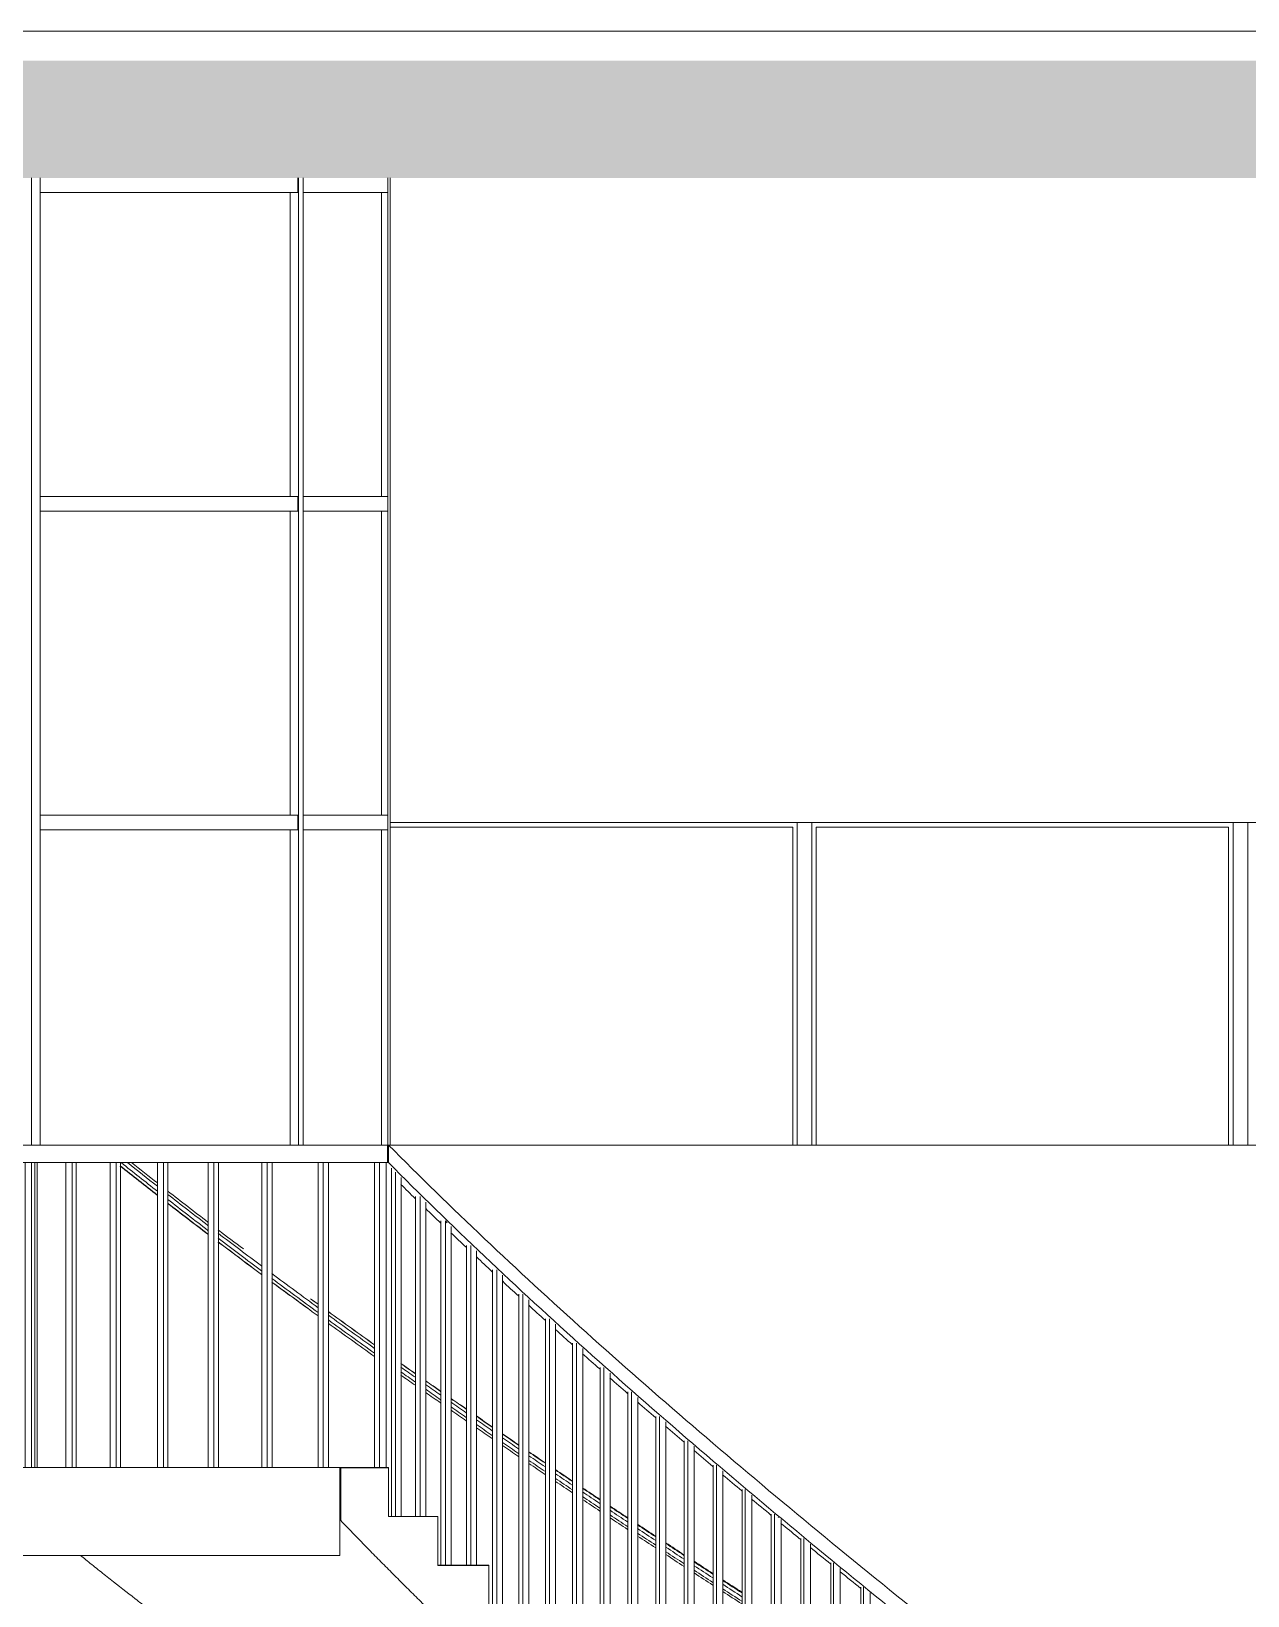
# Model space of a CAD drawing. Header units: millimetres. Extents: x -8421 to 22904, y -500 to 10921.
# Drawn here: x 15003 to 19154, y 3563 to 8900 of the extents above; entities that cross this region are included whole.
import ezdxf

# ---------------------------------------------------------------- set-up
doc = ezdxf.new("R2010")
doc.units = ezdxf.units.MM
for name, color, linetype, lineweight in [('A-G22-M-FloorOutline', 6, 'Continuous', 15), ('A-G23-M-StairHandrail', 1, 'Continuous', 15), ('A-G23-M-Stairs', 5, 'Continuous', 15), ('A-G24-H-RoofPatterns', 8, 'Continuous', 15), ('A-G25-M-Walls', 250, 'Continuous', 15), ('A-G252-M-WallsInterior', 7, 'Continuous', 15), ('A-G321-M-WindowCills', 3, 'Continuous', 15), ('A-G321-M-Windows', 6, 'Continuous', 15)]:
    doc.layers.add(name, color=color, linetype=linetype, lineweight=lineweight)

# ---------------------------------------------------------------- blocks, each defined once
blk = doc.blocks.new('Curtain Wall Panel - Plain - Curtain Wall Panel - Plain-V3-Section 2')
at = {"layer": 'A-G321-M-Windows'}
for p, q in [((17616.3, 6200), (17616.3, 5100)), ((17601.3, 6185), (16227.9, 6185)), ((17601.3, 5100), (17601.3, 6185))]:
    blk.add_line(p, q, dxfattribs=at)
blk = doc.blocks.new('Curtain Wall Panel - Plain - Curtain Wall Panel - Plain-V4-Section 2')
at = {"layer": 'A-G321-M-Windows'}
for p, q in [((17666.3, 5100), (17666.3, 6200)), ((19103.8, 6200), (19103.8, 5100)), ((17681.3, 6185), (17681.3, 5100)), ((19088.8, 6185), (17681.3, 6185)), ((19088.8, 5100), (19088.8, 6185))]:
    blk.add_line(p, q, dxfattribs=at)
blk = doc.blocks.new('Rectangular Mullion - 50 x 100mm-V6-Section 2')
at = {"layer": 'A-G321-M-WindowCills'}
for p, q in [((17616.3, 6200), (17616.3, 5100)), ((17666.3, 5100), (17666.3, 6200))]:
    blk.add_line(p, q, dxfattribs=at)
blk = doc.blocks.new('System Panel - Concept Glazed-259675-Section 2')
at = {"layer": 'A-G321-M-Windows'}
blk.add_line((16197.9, 5100), (16197.9, 6175), dxfattribs=at)
blk = doc.blocks.new('System Panel - Concept Glazed-259676-Section 2')
at = {"layer": 'A-G321-M-Windows'}
blk.add_line((15886.9, 5100), (15886.9, 6175), dxfattribs=at)
blk = doc.blocks.new('System Panel - Concept Glazed-248197-Section 2')
at = {"layer": 'A-G321-M-Windows'}
blk.add_line((16197.9, 6225), (16197.9, 7262.5), dxfattribs=at)
blk = doc.blocks.new('System Panel - Concept Glazed-248198-Section 2')
at = {"layer": 'A-G321-M-Windows'}
blk.add_line((15886.9, 6225), (15886.9, 7262.5), dxfattribs=at)
blk = doc.blocks.new('Rectangular Mullion - Concept 50x150mm-259632-Section 2')
at = {"layer": 'A-G321-M-WindowCills'}
for p, q in [((16220.1, 8400), (16220.1, 8350)), ((16220.1, 8350), (15930.4, 8350))]:
    blk.add_line(p, q, dxfattribs=at)
blk = doc.blocks.new('Rectangular Mullion - Concept 50x150mm-259633-Section 2')
at = {"layer": 'A-G321-M-WindowCills'}
for q in [(15912.2, 8400), (15033.7, 8350)]:
    blk.add_line((15912.2, 8350), q, dxfattribs=at)
blk = doc.blocks.new('Rectangular Mullion - Concept 50x150mm-259647-Section 2')
at = {"layer": 'A-G321-M-WindowCills'}
for p, q in [((16220.1, 7287.5), (16220.1, 8400)), ((16227.9, 7287.5), (16227.9, 8400))]:
    blk.add_line(p, q, dxfattribs=at)
blk = doc.blocks.new('Rectangular Mullion - Concept 50x150mm-259680-Section 2')
at = {"layer": 'A-G321-M-WindowCills'}
for p, q in [((16220.1, 5100), (16220.1, 6200)), ((16227.9, 5100), (16227.9, 6200))]:
    blk.add_line(p, q, dxfattribs=at)
blk = doc.blocks.new('Rectangular Mullion - Concept 50x150mm-248205-Section 2')
at = {"layer": 'A-G321-M-WindowCills'}
for p, q in [((16220.1, 6200), (16220.1, 7287.5)), ((16227.9, 6200), (16227.9, 7287.5))]:
    blk.add_line(p, q, dxfattribs=at)
blk = doc.blocks.new('Rectangular Mullion - Concept 50x150mm-248188-Section 2')
at = {"layer": 'A-G321-M-WindowCills'}
for p, q in [((16220.1, 6225), (15930.4, 6225)), ((16220.1, 6225), (16220.1, 6175)), ((16220.1, 6175), (15930.4, 6175))]:
    blk.add_line(p, q, dxfattribs=at)
blk = doc.blocks.new('Rectangular Mullion - Concept 50x150mm-248189-Section 2')
at = {"layer": 'A-G321-M-WindowCills'}
for p, q in [((15912.2, 6225), (15033.7, 6225)), ((15912.2, 6200), (15912.2, 6225)), ((15912.2, 6175), (15912.2, 6200)), ((15912.2, 6175), (15033.7, 6175))]:
    blk.add_line(p, q, dxfattribs=at)
blk = doc.blocks.new('Rectangular Mullion - Concept 50x150mm-259640-Section 2')
at = {"layer": 'A-G321-M-WindowCills'}
for p, q in [((16220.1, 7312.5), (15930.4, 7312.5)), ((16220.1, 7312.5), (16220.1, 7262.5)), ((16220.1, 7262.5), (15930.4, 7262.5))]:
    blk.add_line(p, q, dxfattribs=at)
blk = doc.blocks.new('Rectangular Mullion - Concept 50x150mm-259641-Section 2')
at = {"layer": 'A-G321-M-WindowCills'}
for p, q in [((15912.2, 7312.5), (15033.7, 7312.5)), ((15912.2, 7287.5), (15912.2, 7312.5)), ((15912.2, 7262.5), (15033.7, 7262.5)), ((15912.2, 7262.5), (15912.2, 7287.5))]:
    blk.add_line(p, q, dxfattribs=at)
blk = doc.blocks.new('Rectangular Mullion - Concept 50x150mm-259672-Section 2')
at = {"layer": 'A-G321-M-WindowCills'}
for p, q in [((15915.1, 6200), (15915.1, 5100)), ((15930.4, 6200), (15930.4, 5100))]:
    blk.add_line(p, q, dxfattribs=at)
blk = doc.blocks.new('Rectangular Mullion - Concept 50x150mm-V26-Section 2')
at = {"layer": 'A-G321-M-WindowCills'}
for p, q in [((15004.4, 6200), (15004.4, 5100)), ((15033.7, 6200), (15033.7, 5100))]:
    blk.add_line(p, q, dxfattribs=at)
blk = doc.blocks.new('Rectangular Mullion - Concept 50x150mm-248195-Section 2')
at = {"layer": 'A-G321-M-WindowCills'}
for p, q in [((15915.1, 7287.5), (15915.1, 6200)), ((15930.4, 7287.5), (15930.4, 6200))]:
    blk.add_line(p, q, dxfattribs=at)
blk = doc.blocks.new('Rectangular Mullion - Concept 50x150mm-V29-Section 2')
at = {"layer": 'A-G321-M-WindowCills'}
for p, q in [((15004.4, 7287.5), (15004.4, 6200)), ((15033.7, 7287.5), (15033.7, 6200))]:
    blk.add_line(p, q, dxfattribs=at)
blk = doc.blocks.new('Rectangular Mullion - Concept 50x150mm-259644-Section 2')
at = {"layer": 'A-G321-M-WindowCills'}
for p, q in [((15915.1, 8400), (15915.1, 7287.5)), ((15930.4, 8400), (15930.4, 7287.5))]:
    blk.add_line(p, q, dxfattribs=at)
blk = doc.blocks.new('Rectangular Mullion - Concept 50x150mm-V32-Section 2')
at = {"layer": 'A-G321-M-WindowCills'}
for p, q in [((15004.4, 8400), (15004.4, 7287.5)), ((15033.7, 8400), (15033.7, 7287.5))]:
    blk.add_line(p, q, dxfattribs=at)
blk = doc.blocks.new('Railing - Concept 25mm-258229-Section 2')
at = {"layer": 'A-G23-M-StairHandrail'}
for p, q in [((16174.7, 4000), (16174.7, 5040)), ((16191.3, 4000), (16191.3, 5040))]:
    blk.add_line(p, q, dxfattribs=at)
blk = doc.blocks.new('Railing - Concept 25mm-V36-Section 2')
at = {"layer": 'A-G23-M-StairHandrail'}
for p, q in [((15982.2, 4000), (15982.2, 5040)), ((15999.6, 4000), (15999.6, 5040)), ((16017.5, 5040), (16017.5, 4000))]:
    blk.add_line(p, q, dxfattribs=at)
blk = doc.blocks.new('Railing - Concept 25mm-V37-Section 2')
at = {"layer": 'A-G23-M-StairHandrail'}
for p, q in [((15789.6, 4000), (15789.6, 5040)), ((15807.9, 4000), (15807.9, 5040)), ((15825, 5040), (15825, 4000))]:
    blk.add_line(p, q, dxfattribs=at)
blk = doc.blocks.new('Railing - Concept 25mm-V38-Section 2')
at = {"layer": 'A-G23-M-StairHandrail'}
for p, q in [((15606.8, 4000), (15606.8, 5040)), ((15625.9, 4000), (15625.9, 5040)), ((15642.1, 5040), (15642.1, 4000))]:
    blk.add_line(p, q, dxfattribs=at)
blk = doc.blocks.new('Railing - Concept 25mm-V39-Section 2')
at = {"layer": 'A-G23-M-StairHandrail'}
for p, q in [((15434.3, 4000), (15434.3, 5040)), ((15454.1, 4000), (15454.1, 5040)), ((15469.3, 5040), (15469.3, 4000))]:
    blk.add_line(p, q, dxfattribs=at)
blk = doc.blocks.new('Railing - Concept 25mm-V40-Section 2')
at = {"layer": 'A-G23-M-StairHandrail'}
for p, q in [((15272.3, 4000), (15272.3, 5040)), ((15292.9, 4000), (15292.9, 5040)), ((15307.1, 5040), (15307.1, 4000))]:
    blk.add_line(p, q, dxfattribs=at)
blk = doc.blocks.new('Railing - Concept 25mm-V41-Section 2')
at = {"layer": 'A-G23-M-StairHandrail'}
for p, q in [((15121.4, 4000), (15121.4, 5040)), ((15142.6, 4000), (15142.6, 5040)), ((15155.8, 5040), (15155.8, 4000))]:
    blk.add_line(p, q, dxfattribs=at)
blk = doc.blocks.new('Railing - Concept 25mm-V42-Section 2')
at = {"layer": 'A-G23-M-StairHandrail'}
for p, q in [((14981.8, 4000), (14981.8, 5040)), ((15003.6, 4000), (15003.6, 5040)), ((15015.8, 5040), (15015.8, 4000))]:
    blk.add_line(p, q, dxfattribs=at)
blk = doc.blocks.new('Railing - Concept 25mm-V43-Section 2')
at = {"layer": 'A-G23-M-StairHandrail'}
for p, q in [((14853.8, 4000), (14853.8, 5040)), ((14876.2, 4000), (14876.2, 5040)), ((14887.4, 5040), (14887.4, 4000))]:
    blk.add_line(p, q, dxfattribs=at)
blk = doc.blocks.new('Railing - Concept 25mm-V44-Section 2')
at = {"layer": 'A-G23-M-StairHandrail'}
for p, q in [((14737.9, 4000), (14737.9, 5040)), ((14760.8, 4000), (14760.8, 5040)), ((14770.8, 5040), (14770.8, 4000))]:
    blk.add_line(p, q, dxfattribs=at)
blk = doc.blocks.new('Railing - Concept 25mm-V45-Section 2')
at = {"layer": 'A-G23-M-StairHandrail'}
for p, q in [((14634.2, 4000), (14634.2, 5040)), ((14657.6, 4000), (14657.6, 5040)), ((14666.5, 5040), (14666.5, 4000))]:
    blk.add_line(p, q, dxfattribs=at)
blk = doc.blocks.new('Railing - Concept 25mm-V46-Section 2')
at = {"layer": 'A-G23-M-StairHandrail'}
for p, q in [((14543, 4000), (14543, 5040)), ((14566.8, 4000), (14566.8, 5040)), ((14574.5, 5040), (14574.5, 4000))]:
    blk.add_line(p, q, dxfattribs=at)
blk = doc.blocks.new('Railing - Concept 25mm-V47-Section 2')
at = {"layer": 'A-G23-M-StairHandrail'}
for p, q in [((14464.5, 4000), (14464.5, 5040)), ((14488.6, 4000), (14488.6, 5040)), ((14495.2, 5040), (14495.2, 4000))]:
    blk.add_line(p, q, dxfattribs=at)
blk = doc.blocks.new('Railing - Concept 25mm-V48-Section 2')
at = {"layer": 'A-G23-M-StairHandrail'}
for p, q in [((14398.9, 4000), (14398.9, 5040)), ((14423.3, 4000), (14423.3, 5040)), ((14428.7, 5040), (14428.7, 4000))]:
    blk.add_line(p, q, dxfattribs=at)
blk = doc.blocks.new('Railing - Concept 25mm-V49-Section 2')
at = {"layer": 'A-G23-M-StairHandrail'}
for p, q in [((14346.4, 4000), (14346.4, 5040)), ((14371, 4000), (14371, 5040)), ((14375.2, 5040), (14375.2, 4000))]:
    blk.add_line(p, q, dxfattribs=at)
blk = doc.blocks.new('Railing - Concept 25mm-V50-Section 2')
at = {"layer": 'A-G23-M-StairHandrail'}
for p, q in [((14307, 4000), (14307, 5040)), ((14331.8, 4000), (14331.8, 5040)), ((14334.8, 5040), (14334.8, 4000))]:
    blk.add_line(p, q, dxfattribs=at)
blk = doc.blocks.new('Railing - Railing-256328-Section 2')
at = {"layer": 'A-G23-M-StairHandrail', "lineweight": 20}
for p, q in [((14338.3, 5100), (14288, 5100)), ((14288, 5100), (14288, 5040)), ((14338.3, 5040), (14338.3, 5100)), ((14288, 5040), (14338.3, 5040))]:
    blk.add_line(p, q, dxfattribs=at)
at = {"layer": 'A-G23-M-StairHandrail'}
for p, q in [((16218.2, 5100), (14338.3, 5100)), ((16218.2, 5040), (16218.2, 5100)), ((14338.3, 5040), (16218.2, 5040))]:
    blk.add_line(p, q, dxfattribs=at)
for name in ['Railing - Concept 25mm-V50-Section 2', 'Railing - Concept 25mm-V49-Section 2', 'Railing - Concept 25mm-V48-Section 2', 'Railing - Concept 25mm-V47-Section 2', 'Railing - Concept 25mm-V46-Section 2', 'Railing - Concept 25mm-V45-Section 2', 'Railing - Concept 25mm-V44-Section 2', 'Railing - Concept 25mm-V43-Section 2', 'Railing - Concept 25mm-V42-Section 2', 'Railing - Concept 25mm-V41-Section 2', 'Railing - Concept 25mm-V40-Section 2', 'Railing - Concept 25mm-V39-Section 2', 'Railing - Concept 25mm-V38-Section 2', 'Railing - Concept 25mm-V37-Section 2', 'Railing - Concept 25mm-V36-Section 2', 'Railing - Concept 25mm-258229-Section 2']:
    blk.add_blockref(name, (0, 0))
blk = doc.blocks.new('Stair - Stairs-257028-Section 2')
at = {"layer": 'A-G23-M-Stairs'}
for p, q in [((16055.4, 4000), (16059.5, 4000)), ((16059.5, 3999), (16055.4, 3999)), ((16055.4, 3999), (16059.5, 3999)), ((16059.5, 4000), (16222.2, 4000)), ((16059.5, 4000), (16059.5, 3999)), ((16222.2, 3999), (16059.5, 3999)), ((16059.5, 3999), (16222.2, 3999)), ((16059.5, 3999), (16059.5, 3818.7)), ((16222.2, 3999), (16222.2, 4000)), ((16222.2, 3832.3), (16222.2, 3999)), ((16059.5, 3818.7), (16055.4, 3818.7)), ((16222.2, 3833.3), (16390.6, 3833.3)), ((16222.2, 3833.3), (16222.2, 3832.3)), ((16390.6, 3832.3), (16222.2, 3832.3)), ((16222.2, 3832.3), (16390.6, 3832.3)), ((16390.6, 3832.3), (16390.6, 3833.3)), ((16390.6, 3665.7), (16390.6, 3832.3)), ((16390.6, 3666.7), (16564.4, 3666.7)), ((16390.6, 3666.7), (16390.6, 3665.7)), ((16564.4, 3665.7), (16390.6, 3665.7)), ((16390.6, 3665.7), (16564.4, 3665.7)), ((16564.4, 3665.7), (16564.4, 3666.7)), ((16564.4, 3499), (16564.4, 3665.7))]:
    blk.add_line(p, q, dxfattribs=at)
for points in [[(16222.2, 3652.1), (16208.4, 3665.9), (16180.9, 3693.7), (16140, 3735.4), (16099.6, 3777.1), (16072.8, 3804.8), (16059.5, 3818.7)], [(16390.6, 3485.4), (16376.3, 3499.3), (16347.9, 3527.1), (16305.6, 3568.7), (16263.7, 3610.4), (16236, 3638.2), (16222.2, 3652.1)]]:
    blk.add_open_spline(points, degree=3, dxfattribs=at)
for points, knots in [([(15170.6, 3700), (15176.7, 3695.1), (15196.6, 3679.1), (15216.7, 3663.2), (15230.6, 3652.1)], [-0.287666, -0.287666, -0.287666, -0.287666, -0.2, 0, 0, 0, 0]), ([(15230.6, 3652.1), (15244.6, 3640.9), (15286.7, 3607.6), (15343.3, 3563.2), (15400.5, 3518.7), (15429.3, 3496.5), (15443.8, 3485.4)], [-1, -1, -1, -1, -0.8, -0.4, -0.2, 0, 0, 0, 0])]:
    blk.add_open_spline(points, degree=3, knots=knots, dxfattribs=at)
blk = doc.blocks.new('Railing - Railing-257075-Section 2')
at = {"layer": 'A-G23-M-StairHandrail'}
blk.add_line((15933.5, 4552.3), (15920, 4562.1), dxfattribs=at)
for points in [[(15306.5, 5028.1), (15348.4, 4994.8), (15390.8, 4961.5), (15433.6, 4928.2)], [(15306.6, 5029.5), (15348.5, 4996.2), (15390.8, 4962.8), (15433.6, 4929.4)], [(15310.1, 5040), (15350.8, 5007.5), (15391.9, 4974.9), (15433.5, 4942.4)], [(15331.6, 5040), (15365.3, 5013.2), (15399.2, 4986.3), (15433.5, 4959.5)], [(15345.6, 5040), (15374.7, 5016.9), (15404, 4993.8), (15433.5, 4970.6)], [(15468.9, 4943), (15514.1, 4907.7), (15559.8, 4872.5), (15605.9, 4837.2)], [(15468.9, 4931.8), (15514.1, 4896.5), (15559.8, 4861.2), (15605.9, 4825.8)], [(15468.9, 4914.7), (15514.1, 4879.4), (15559.8, 4844.2), (15605.9, 4809)], [(15469, 4901.8), (15514.2, 4866.7), (15559.8, 4831.6), (15605.9, 4796.5)], [(15469.2, 4900.6), (15514.3, 4865.6), (15559.9, 4830.7), (15605.9, 4795.7)], [(15641.2, 4810.3), (15669.6, 4788.8), (15698.1, 4767.2), (15726.8, 4745.7)], [(15641.2, 4798.9), (15690, 4761.8), (15739.2, 4724.7), (15789, 4687.5)], [(15641.2, 4782.1), (15690, 4745), (15739.2, 4707.9), (15788.9, 4670.8)], [(15641.3, 4769.6), (15678.8, 4741.2), (15716.7, 4712.7), (15754.8, 4684.2)], [(15641.3, 4768.9), (15690.1, 4732.1), (15739.3, 4695.3), (15789, 4658.5)], [(15776.7, 4667.9), (15780.8, 4664.9), (15784.9, 4661.8), (15789, 4658.8)], [(15824.1, 4661.4), (15876.2, 4622.6), (15928.9, 4583.9), (15982, 4545.2)], [(15824.1, 4644.7), (15876.2, 4606), (15928.8, 4567.3), (15981.9, 4528.7)], [(15824.2, 4632.6), (15876.3, 4594.1), (15928.8, 4555.6), (15981.8, 4517.1)], [(15824.3, 4632.4), (15865, 4602.3), (15906, 4572.3), (15947.4, 4542.2)], [(15956.4, 4575.6), (15964.9, 4569.4), (15973.4, 4563.3), (15981.8, 4557.1)], [(15962.1, 4571.4), (15968.7, 4566.6), (15975.3, 4561.8), (15981.9, 4556.9)], [(16016.9, 4531.7), (16069, 4494), (16121.5, 4456.4), (16174.4, 4418.7)], [(16016.9, 4491.7), (16069, 4454), (16121.5, 4416.4), (16174.4, 4378.7)], [(16017, 4531.5), (16069, 4493.8), (16121.4, 4456), (16174.3, 4418.3)], [(16017, 4519.7), (16069, 4481.9), (16121.4, 4444.2), (16174.3, 4406.4)], [(16017, 4503.2), (16069, 4465.5), (16121.4, 4427.8), (16174.3, 4390)], [(16264.4, 4355), (16280.8, 4343.5), (16297.2, 4332), (16313.6, 4320.5)], [(16264.5, 4354.4), (16280.8, 4342.8), (16297.2, 4331.3), (16313.6, 4319.7)], [(16264.5, 4342.4), (16280.8, 4330.8), (16297.2, 4319.2), (16313.6, 4307.7)], [(16264.5, 4326.1), (16280.8, 4314.5), (16297.2, 4303), (16313.6, 4291.4)], [(16264.4, 4315), (16280.8, 4303.5), (16297.2, 4292), (16313.6, 4280.5)], [(16348.8, 4283), (16365.8, 4271.1), (16382.8, 4259.2), (16399.9, 4247.3)], [(16348.9, 4295.8), (16365.8, 4284), (16382.9, 4272.1), (16399.9, 4260.2)], [(16348.9, 4295), (16365.8, 4283.1), (16382.8, 4271.2), (16399.9, 4259.4)], [(16348.9, 4266.7), (16365.8, 4254.8), (16382.8, 4243), (16399.9, 4231.1)], [(16348.9, 4255.8), (16365.8, 4244), (16382.9, 4232.1), (16399.9, 4220.2)], [(16435.3, 4234.7), (16452.6, 4222.7), (16470, 4210.6), (16487.4, 4198.6)], [(16435.3, 4222.6), (16452.6, 4210.5), (16470, 4198.5), (16487.4, 4186.4)], [(16435.4, 4235.6), (16452.7, 4223.7), (16470, 4211.7), (16487.3, 4199.7)], [(16435.3, 4206.4), (16452.6, 4194.4), (16470, 4182.4), (16487.4, 4170.3)], [(16435.4, 4195.6), (16452.7, 4183.7), (16470, 4171.7), (16487.3, 4159.7)], [(16522.2, 4175.7), (16540, 4163.5), (16557.8, 4151.3), (16575.7, 4139)], [(16522.2, 4174.6), (16540, 4162.3), (16557.8, 4150.1), (16575.7, 4137.8)], [(16522.2, 4162.4), (16540, 4150.1), (16557.8, 4137.8), (16575.7, 4125.6)], [(16522.2, 4146.3), (16540, 4134), (16557.8, 4121.8), (16575.7, 4109.5)], [(16522.2, 4135.7), (16540, 4123.5), (16557.8, 4111.3), (16575.7, 4099)], [(16610.7, 4115.1), (16629.1, 4102.6), (16647.6, 4090), (16666, 4077.5)], [(16610.7, 4113.8), (16629.1, 4101.3), (16647.5, 4088.7), (16666, 4076.1)], [(16610.7, 4101.6), (16629.1, 4089), (16647.5, 4076.4), (16666, 4063.8)], [(16610.7, 4085.5), (16629.1, 4073), (16647.5, 4060.4), (16666, 4047.8)], [(16610.7, 4075.1), (16629.1, 4062.6), (16647.6, 4050), (16666, 4037.5)], [(16701.1, 4052.2), (16719.8, 4039.6), (16738.4, 4026.9), (16757.2, 4014.3)], [(16701.1, 4039.9), (16719.8, 4027.2), (16738.4, 4014.6), (16757.2, 4001.9)], [(16701.1, 4023.9), (16719.8, 4011.3), (16738.4, 3998.6), (16757.2, 3986)], [(16701.2, 4053.6), (16719.8, 4041), (16738.4, 4028.4), (16757.1, 4015.9)], [(16701.2, 4013.6), (16719.8, 4001), (16738.4, 3988.4), (16757.1, 3975.9)], [(16791.7, 3992.6), (16810.9, 3979.7), (16830.1, 3966.8), (16849.4, 3953.9)], [(16791.7, 3991), (16810.9, 3978), (16830.1, 3965.1), (16849.4, 3952.2)], [(16791.7, 3978.6), (16810.9, 3965.7), (16830.1, 3952.7), (16849.4, 3939.8)], [(16791.7, 3962.7), (16810.9, 3949.8), (16830.1, 3936.8), (16849.4, 3923.9)], [(16791.7, 3952.6), (16810.9, 3939.7), (16830.1, 3926.8), (16849.4, 3913.9)], [(16884, 3929), (16903.8, 3915.8), (16923.6, 3902.6), (16943.5, 3889.3)], [(16884, 3916.6), (16903.8, 3903.3), (16923.6, 3890.1), (16943.4, 3876.9)], [(16884, 3900.7), (16903.8, 3887.5), (16923.6, 3874.3), (16943.5, 3861.1)], [(16884.1, 3930.7), (16903.8, 3917.5), (16923.6, 3904.4), (16943.5, 3891.2)], [(16884.1, 3890.7), (16903.8, 3877.5), (16923.6, 3864.4), (16943.5, 3851.2)], [(16977.9, 3868.3), (16997.9, 3855.1), (17017.9, 3841.9), (17037.9, 3828.6)], [(16978, 3866.4), (16997.9, 3853.1), (17017.9, 3839.9), (17038, 3826.6)], [(16978, 3853.9), (16997.9, 3840.6), (17017.9, 3827.3), (17038, 3814.1)], [(16977.9, 3828.3), (16997.9, 3815.1), (17017.9, 3801.9), (17037.9, 3788.6)], [(16978, 3838.1), (16997.9, 3824.8), (17017.9, 3811.6), (17038, 3798.3)], [(17072.1, 3806.1), (17092.6, 3792.6), (17113.2, 3779.1), (17133.8, 3765.6)], [(17072.1, 3804), (17092.6, 3790.5), (17113.2, 3777), (17133.8, 3763.4)], [(17072.1, 3791.5), (17092.6, 3777.9), (17113.2, 3764.4), (17133.8, 3750.8)], [(17072.1, 3775.8), (17092.6, 3762.2), (17113.2, 3748.7), (17133.8, 3735.2)], [(17072.1, 3766.1), (17092.6, 3752.6), (17113.2, 3739.1), (17133.8, 3725.6)], [(17168, 3743.2), (17189, 3729.4), (17210.1, 3715.7), (17231.2, 3701.9)], [(17168, 3741), (17188.7, 3727.4), (17209.5, 3713.8), (17230.3, 3700.2)], [(17168, 3728.4), (17189, 3714.5), (17210.1, 3700.7), (17231.3, 3686.9)], [(17168, 3712.7), (17188.7, 3699.1), (17209.5, 3685.5), (17230.3, 3671.9)], [(17168, 3703.2), (17189, 3689.4), (17210.1, 3675.7), (17231.2, 3661.9)], [(17264.9, 3680), (17286.2, 3666.2), (17307.5, 3652.4), (17328.8, 3638.6)], [(17264.9, 3677.6), (17286.2, 3663.8), (17307.5, 3649.9), (17328.8, 3636.1)], [(17264.9, 3649.3), (17286.2, 3635.5), (17307.5, 3621.7), (17328.8, 3607.8)], [(17264.9, 3640), (17286.2, 3626.2), (17307.5, 3612.4), (17328.8, 3598.6)], [(17265, 3664.9), (17286.2, 3651.1), (17307.5, 3637.2), (17328.8, 3623.4)], [(17362.5, 3616.8), (17384.2, 3602.7), (17406.1, 3588.6), (17427.9, 3574.6)], [(17362.5, 3614.3), (17384.2, 3600.2), (17406, 3586.1), (17427.9, 3572)], [(17362.5, 3601.5), (17384.2, 3587.4), (17406, 3573.3), (17427.9, 3559.2)], [(17362.5, 3586), (17384.2, 3571.9), (17406, 3557.8), (17427.9, 3543.7)], [(17362.5, 3576.8), (17384.2, 3562.7), (17406.1, 3548.6), (17427.9, 3534.6)]]:
    blk.add_open_spline(points, degree=3, dxfattribs=at)
blk = doc.blocks.new('Railing - Concept 25mm-258237-Section 2')
at = {"layer": 'A-G23-M-StairHandrail'}
for p, q in [((16246.1, 3833.3), (16246.1, 5007.7)), ((16265, 4988.9), (16265, 3833.3))]:
    blk.add_line(p, q, dxfattribs=at)
blk = doc.blocks.new('Railing - Concept 25mm-258235-Section 2')
at = {"layer": 'A-G23-M-StairHandrail'}
for p, q in [((16314.4, 3833.3), (16314.4, 4924.4)), ((16330.4, 3833.3), (16330.4, 4924.4)), ((16349.6, 4905.6), (16349.6, 3833.3))]:
    blk.add_line(p, q, dxfattribs=at)
blk = doc.blocks.new('Railing - Concept 25mm-V51-Section 2')
at = {"layer": 'A-G23-M-StairHandrail'}
for p, q in [((16400.4, 3666.7), (16400.4, 4841.1)), ((16422, 4835.2), (16416, 4841.1)), ((16416, 3666.7), (16416, 4841.1)), ((16435.5, 4822.3), (16435.5, 3666.7))]:
    blk.add_line(p, q, dxfattribs=at)
blk = doc.blocks.new('Railing - Concept 25mm-V52-Section 2')
at = {"layer": 'A-G23-M-StairHandrail'}
for p, q in [((16487.7, 3666.7), (16487.7, 4757.7)), ((16502.9, 3666.7), (16502.9, 4757.7)), ((16522.8, 4738.9), (16522.8, 3666.7))]:
    blk.add_line(p, q, dxfattribs=at)
blk = doc.blocks.new('Railing - Concept 25mm-V53-Section 2')
at = {"layer": 'A-G23-M-StairHandrail'}
for p, q in [((16576.4, 3500), (16576.4, 4674.4)), ((16591.2, 3500), (16591.2, 4674.4)), ((16611.3, 4655.6), (16611.3, 3500))]:
    blk.add_line(p, q, dxfattribs=at)
blk = doc.blocks.new('Railing - Concept 25mm-V54-Section 2')
at = {"layer": 'A-G23-M-StairHandrail'}
for p, q in [((16666.4, 3500), (16666.4, 4591.1)), ((16680.8, 3500), (16680.8, 4591.1)), ((16701.2, 4572.3), (16701.2, 3500))]:
    blk.add_line(p, q, dxfattribs=at)
blk = doc.blocks.new('Railing - Concept 25mm-V55-Section 2')
at = {"layer": 'A-G23-M-StairHandrail'}
for p, q in [((16757.6, 3333.3), (16757.6, 4507.7)), ((16771.6, 3333.3), (16771.6, 4507.7)), ((16792.3, 4488.9), (16792.3, 3333.3))]:
    blk.add_line(p, q, dxfattribs=at)
blk = doc.blocks.new('Railing - Concept 25mm-V56-Section 2')
at = {"layer": 'A-G23-M-StairHandrail'}
for p, q in [((16850, 3333.3), (16850, 4424.4)), ((16863.6, 3333.3), (16863.6, 4424.4)), ((16884.6, 4405.6), (16884.6, 3333.3))]:
    blk.add_line(p, q, dxfattribs=at)
blk = doc.blocks.new('Railing - Concept 25mm-V57-Section 2')
at = {"layer": 'A-G23-M-StairHandrail'}
for p, q in [((16943.7, 3166.7), (16943.7, 4341.1)), ((16956.8, 3166.7), (16956.8, 4341.1)), ((16978.1, 4322.3), (16978.1, 3166.7))]:
    blk.add_line(p, q, dxfattribs=at)
blk = doc.blocks.new('Railing - Concept 25mm-V58-Section 2')
at = {"layer": 'A-G23-M-StairHandrail'}
for p, q in [((17038.4, 3166.7), (17038.4, 4257.7)), ((17051.2, 3166.7), (17051.2, 4257.7)), ((17072.7, 4238.9), (17072.7, 3166.7))]:
    blk.add_line(p, q, dxfattribs=at)
blk = doc.blocks.new('Railing - Concept 25mm-V59-Section 2')
at = {"layer": 'A-G23-M-StairHandrail'}
for p, q in [((17134.3, 3000), (17134.3, 4174.4)), ((17146.7, 3000), (17146.7, 4174.4)), ((17168.4, 4155.6), (17168.4, 3000))]:
    blk.add_line(p, q, dxfattribs=at)
blk = doc.blocks.new('Railing - Concept 25mm-V60-Section 2')
at = {"layer": 'A-G23-M-StairHandrail'}
for p, q in [((17231.3, 3000), (17231.3, 4091.1)), ((17243.2, 3000), (17243.2, 4091.1)), ((17265.2, 4072.3), (17265.2, 3000))]:
    blk.add_line(p, q, dxfattribs=at)
blk = doc.blocks.new('Railing - Concept 25mm-V61-Section 2')
at = {"layer": 'A-G23-M-StairHandrail'}
for p, q in [((17329.3, 2833.3), (17329.3, 4007.7)), ((17340.8, 2833.3), (17340.8, 4007.7)), ((17363, 3988.9), (17363, 2833.3))]:
    blk.add_line(p, q, dxfattribs=at)
blk = doc.blocks.new('Railing - Concept 25mm-V62-Section 2')
at = {"layer": 'A-G23-M-StairHandrail'}
for p, q in [((17428.3, 2833.3), (17428.3, 3924.4)), ((17439.4, 2833.3), (17439.4, 3924.4)), ((17461.8, 3905.6), (17461.8, 2833.3))]:
    blk.add_line(p, q, dxfattribs=at)
blk = doc.blocks.new('Railing - Concept 25mm-V63-Section 2')
at = {"layer": 'A-G23-M-StairHandrail'}
for p, q in [((17528.3, 2666.7), (17528.3, 3841.1)), ((17538.9, 2666.7), (17538.9, 3841.1)), ((17552.9, 3829.5), (17551.7, 3830.5)), ((17561.5, 3822.3), (17561.5, 2666.7))]:
    blk.add_line(p, q, dxfattribs=at)
blk = doc.blocks.new('Railing - Concept 25mm-V64-Section 2')
at = {"layer": 'A-G23-M-StairHandrail'}
for p, q in [((17629.2, 2666.7), (17629.2, 3757.7)), ((17639.4, 2666.7), (17639.4, 3757.7)), ((17662.2, 3738.9), (17662.2, 2666.7))]:
    blk.add_line(p, q, dxfattribs=at)
blk = doc.blocks.new('Railing - Concept 25mm-V65-Section 2')
at = {"layer": 'A-G23-M-StairHandrail'}
for p, q in [((17731, 2500), (17731, 3674.4)), ((17740.7, 2500), (17740.7, 3674.4)), ((17763.7, 3655.6), (17763.7, 2500))]:
    blk.add_line(p, q, dxfattribs=at)
blk = doc.blocks.new('Railing - Concept 25mm-V66-Section 2')
at = {"layer": 'A-G23-M-StairHandrail'}
for p, q in [((17833.6, 2500), (17833.6, 3591.1)), ((17842.9, 2500), (17842.9, 3591.1)), ((17866.1, 3572.3), (17866.1, 2500))]:
    blk.add_line(p, q, dxfattribs=at)
blk = doc.blocks.new('Railing - Concept 25mm-258233-Section 2')
at = {"layer": 'A-G23-M-StairHandrail'}
for p, q in [((16213.9, 4000), (16213.9, 5040)), ((16232.7, 5021.2), (16232.7, 3833.3))]:
    blk.add_line(p, q, dxfattribs=at)
blk = doc.blocks.new('Railing - Railing-257079-Section 2')
at = {"layer": 'A-G23-M-StairHandrail'}
for p, q in [((16222.2, 5100), (16218.2, 5100)), ((16222.2, 5040), (16222.2, 5100)), ((16218.2, 5040), (16222.2, 5040))]:
    blk.add_line(p, q, dxfattribs=at)
for points, knots in [([(16222.2, 5100), (16433.6, 4887.2), (16885, 4461.1), (17630.4, 3822.2), (18428, 3183.3), (19186.9, 2600.5), (19676.2, 2230.6), (19883.9, 2073.7)], [-20.854779, -20.854779, -20.854779, -20.854779, -17.378983, -13.903186, -10.42739, -6.951593, -4.39048, -4.39048, -4.39048, -4.39048]), ([(19886.4, 2011.8), (19677.8, 2169.4), (19187.7, 2539.9), (18428, 3123.3), (17630.4, 3762.2), (16885, 4401.1), (16433.6, 4827.2), (16222.2, 5040)], [4.380387, 4.380387, 4.380387, 4.380387, 6.951593, 10.42739, 13.903186, 17.378983, 20.854779, 20.854779, 20.854779, 20.854779]), ([(17628.6, 3754), (17625.3, 3756.8), (17602.8, 3775.2), (17580.3, 3793.6), (17561.1, 3809.4)], [13.9368364, 13.9368364, 13.9368364, 13.9368364, 13.9817098, 14.2396125, 14.2396125, 14.2396125, 14.2396125])]:
    blk.add_open_spline(points, degree=3, knots=knots, dxfattribs=at)
for points in [[(16313.4, 4917.6), (16296.9, 4933.6), (16280.5, 4949.7), (16264.3, 4965.8)], [(16400.3, 4833.7), (16383.1, 4850.1), (16366.1, 4866.6), (16349.2, 4883.1)], [(16486.8, 4751.4), (16469.4, 4767.8), (16452.3, 4784.2), (16435.2, 4800.6)], [(16575.9, 4668), (16557.8, 4684.8), (16539.9, 4701.6), (16522.2, 4718.4)], [(16665.7, 4585.1), (16647.5, 4601.7), (16629.5, 4618.4), (16611.7, 4635.1)], [(16756.8, 4502.1), (16737.9, 4519.2), (16719.2, 4536.3), (16700.7, 4553.4)], [(16849.8, 4418.5), (16830.4, 4435.8), (16811.2, 4453.2), (16792.2, 4470.5)], [(16942.8, 4336), (16923.1, 4353.3), (16903.5, 4370.7), (16884, 4388)], [(17038.1, 4252.4), (17017.8, 4270.1), (16997.4, 4287.9), (16977.2, 4305.6)], [(17133.7, 4169.6), (17113.2, 4187.2), (17092.8, 4204.8), (17072.4, 4222.5)], [(17230.7, 4086.5), (17209.6, 4104.4), (17188.5, 4122.4), (17167.4, 4140.4)], [(17329, 4003.1), (17307.5, 4021.2), (17286.1, 4039.3), (17264.6, 4057.4)], [(17427.6, 3920.3), (17405.8, 3938.5), (17384, 3956.7), (17362.2, 3975)], [(17528.2, 3836.7), (17505.8, 3855.3), (17483.4, 3873.8), (17461, 3892.3)], [(17730.6, 3670.8), (17707.5, 3689.5), (17684.5, 3708.3), (17661.6, 3727)], [(17833.3, 3587.6), (17810, 3606.4), (17786.8, 3625.2), (17763.6, 3644)]]:
    blk.add_open_spline(points, degree=3, dxfattribs=at)
for name in ['Railing - Concept 25mm-258233-Section 2', 'Railing - Concept 25mm-258237-Section 2', 'Railing - Concept 25mm-258235-Section 2', 'Railing - Concept 25mm-V51-Section 2', 'Railing - Concept 25mm-V52-Section 2', 'Railing - Concept 25mm-V53-Section 2', 'Railing - Concept 25mm-V54-Section 2', 'Railing - Concept 25mm-V55-Section 2', 'Railing - Concept 25mm-V56-Section 2', 'Railing - Concept 25mm-V57-Section 2', 'Railing - Concept 25mm-V58-Section 2', 'Railing - Concept 25mm-V59-Section 2', 'Railing - Concept 25mm-V60-Section 2', 'Railing - Concept 25mm-V61-Section 2', 'Railing - Concept 25mm-V62-Section 2', 'Railing - Concept 25mm-V63-Section 2', 'Railing - Concept 25mm-V64-Section 2', 'Railing - Concept 25mm-V65-Section 2', 'Railing - Concept 25mm-V66-Section 2']:
    blk.add_blockref(name, (0, 0))

msp = doc.modelspace()

# ---------------------------------------------------------------- hatches: boundary and pattern name
at = {"layer": 'A-G24-H-RoofPatterns'}
h = msp.add_hatch(color=256, dxfattribs=at)
h.dxf.hatch_style = 1
h.paths.add_polyline_path([(22578.8, 8800), (9878.8, 8800), (9878.8, 8400), (22578.8, 8400)])

# ---------------------------------------------------------------- linework, layer by layer
at = {"layer": 'A-G22-M-FloorOutline'}
for p in [(14338.3, 4000), (16055.4, 3700)]:
    msp.add_line(p, (16055.4, 4000), dxfattribs=at)
at = {"layer": 'A-G22-M-FloorOutline', "lineweight": 18}
msp.add_line((-7121.2, 3700), (16055.4, 3700), dxfattribs=at)
at = {"layer": 'A-G25-M-Walls'}
for p, q in [((22578.8, 8900), (9878.8, 8900)), ((16227.9, 6200), (22078.8, 6200))]:
    msp.add_line(p, q, dxfattribs=at)
at = {"layer": 'A-G252-M-WallsInterior'}
for p, q in [((16222.1, 5100), (22578.8, 5100)), ((15023, 4000), (15023, 5040))]:
    msp.add_line(p, q, dxfattribs=at)

# ---------------------------------------------------------------- block references
at = {"layer": 'A-G23-M-StairHandrail'}
for name in ['Railing - Railing-256328-Section 2', 'Railing - Railing-257079-Section 2', 'Railing - Railing-257075-Section 2']:
    msp.add_blockref(name, (0, 0), dxfattribs=at)
at = {"layer": 'A-G23-M-Stairs'}
msp.add_blockref('Stair - Stairs-257028-Section 2', (0, 0), dxfattribs=at)
at = {"layer": 'A-G321-M-WindowCills'}
for name, p in [('Rectangular Mullion - Concept 50x150mm-V32-Section 2', (0, 0)), ('Rectangular Mullion - Concept 50x150mm-259633-Section 2', (0, 0)), ('Rectangular Mullion - Concept 50x150mm-259644-Section 2', (0, 0)), ('Rectangular Mullion - Concept 50x150mm-259632-Section 2', (0, 0)), ('Rectangular Mullion - Concept 50x150mm-259647-Section 2', (0, 0)), ('Rectangular Mullion - Concept 50x150mm-259641-Section 2', (0, 0)), ('Rectangular Mullion - Concept 50x150mm-259640-Section 2', (0, 0)), ('Rectangular Mullion - Concept 50x150mm-V29-Section 2', (0, 0)), ('Rectangular Mullion - Concept 50x150mm-248195-Section 2', (0, 0)), ('Rectangular Mullion - Concept 50x150mm-248205-Section 2', (0, 0)), ('Rectangular Mullion - Concept 50x150mm-V26-Section 2', (0, 0)), ('Rectangular Mullion - Concept 50x150mm-248189-Section 2', (0, 0)), ('Rectangular Mullion - Concept 50x150mm-259672-Section 2', (0, 0)), ('Rectangular Mullion - Concept 50x150mm-248188-Section 2', (0, 0)), ('Rectangular Mullion - Concept 50x150mm-259680-Section 2', (0, 0)), ('Rectangular Mullion - 50 x 100mm-V6-Section 2', (0, 0)), ('Rectangular Mullion - 50 x 100mm-V6-Section 2', (1487.5, 0))]:
    msp.add_blockref(name, p, dxfattribs=at)
at = {"layer": 'A-G321-M-Windows'}
for name, p in [('System Panel - Concept Glazed-248198-Section 2', (0, 1087.5)), ('System Panel - Concept Glazed-248197-Section 2', (0, 1087.5)), ('System Panel - Concept Glazed-248198-Section 2', (0, 0)), ('System Panel - Concept Glazed-248197-Section 2', (0, 0)), ('Curtain Wall Panel - Plain - Curtain Wall Panel - Plain-V3-Section 2', (0, 0)), ('Curtain Wall Panel - Plain - Curtain Wall Panel - Plain-V4-Section 2', (0, 0)), ('System Panel - Concept Glazed-259676-Section 2', (0, 0)), ('System Panel - Concept Glazed-259675-Section 2', (0, 0))]:
    msp.add_blockref(name, p, dxfattribs=at)

doc.saveas('drawing.dxf')
